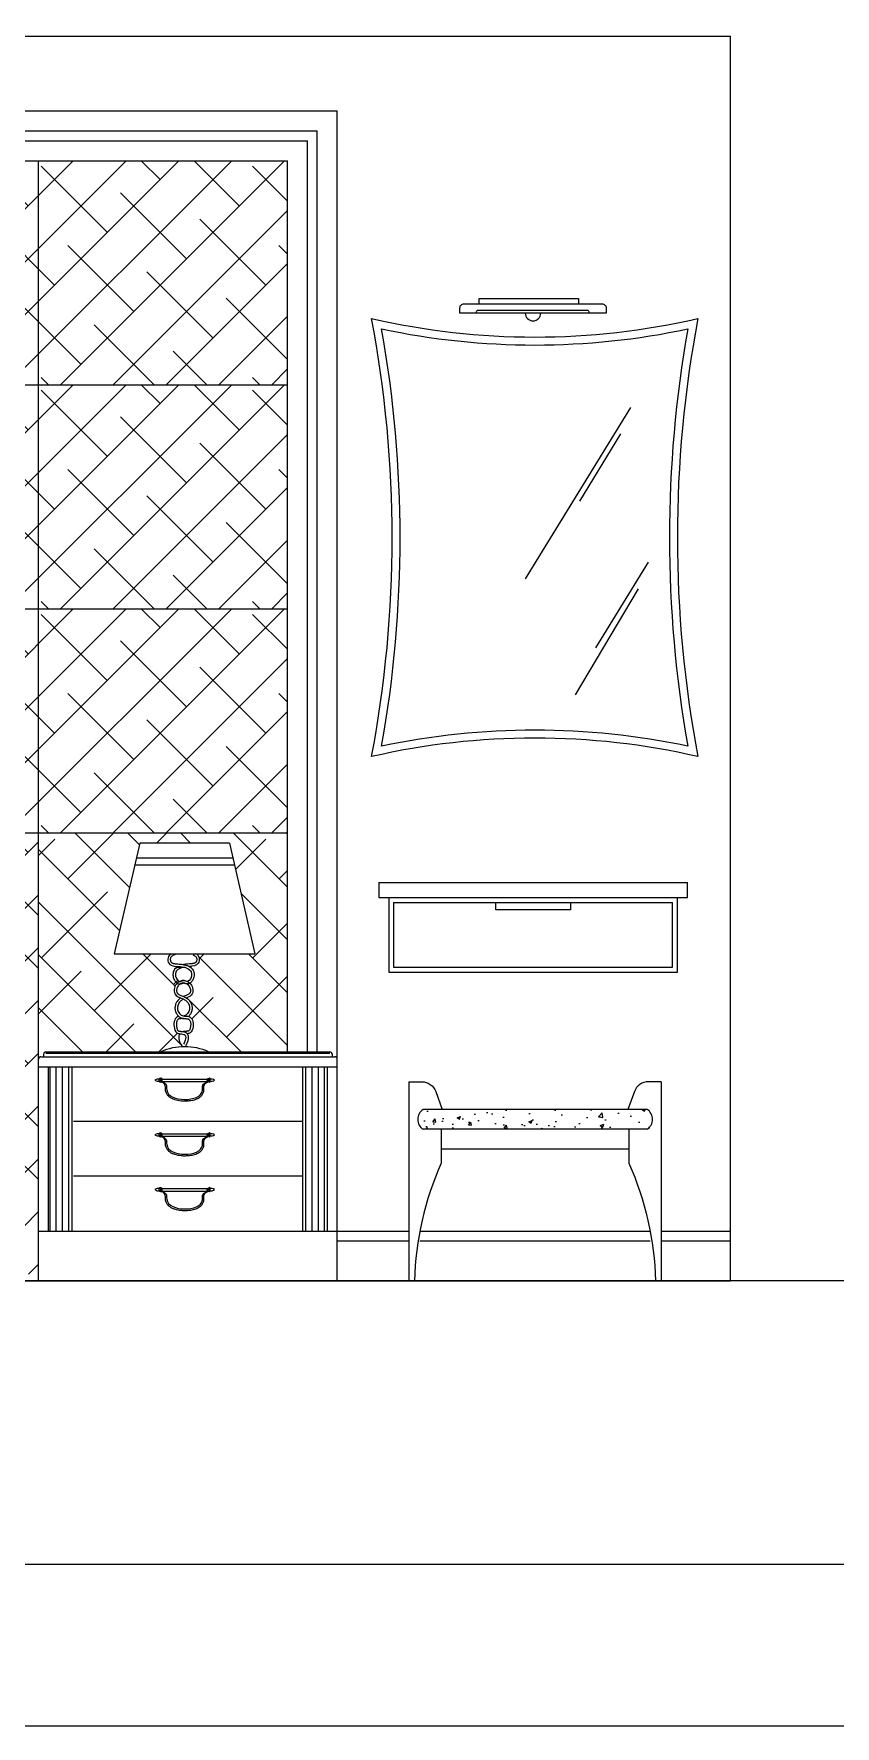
# Model space of a CAD drawing. Header units: inches. Extents: x 11.2 to 54.2, y 16.2 to 41.
# Drawn here: x 45.245 to 46.854, y 16.209 to 19.609 of the extents above; entities that cross this region are included whole.
import ezdxf

# ---------------------------------------------------------------- set-up
doc = ezdxf.new("R2010")
doc.units = ezdxf.units.IN
doc.header["$MEASUREMENT"] = 0
for name, color, linetype in [('02', 2, 'Continuous'), ('1', 1, 'Continuous'), ('4', 4, 'Continuous'), ('8', 8, 'Continuous'), ('kadrbm', 4, 'Continuous')]:
    doc.layers.add(name, color=color, linetype=linetype)
pattern_1 = [(45, (14.63289, 21.51771), (-0.053033, 0.053033), []), (135, (14.63289, 21.51771), (-0.15909903, 0.053033), [0.1875, -0.1125])]

# ---------------------------------------------------------------- blocks, each defined once
blk = doc.blocks.new('kadrbm')
at = {"layer": 'kadrbm', "color": 4}
blk.add_lwpolyline([(0, 0), (0, 24.7972), (21, 24.7972), (21, 0), (0, 0)], close=True, dxfattribs=at)
blk.add_lwpolyline([(20.6631, 0.3257), (20.6631, 24.4603), (0.3369, 24.4603), (0.3369, 0.3257), (20.6631, 0.3257)], dxfattribs=at)

msp = doc.modelspace()

# ---------------------------------------------------------------- hatches: boundary and pattern name
at = {"layer": '1'}
h = msp.add_hatch(dxfattribs=at)
h.set_pattern_fill('AR-CONC', color=256, scale=0.01, style=0)
h.set_pattern_definition([(50, (65.02078, 40.03695), (0.07172602, -0.00627521), [0.0075, -0.0825]), (355, (65.02078, 40.03695), (-0.01387513, 0.07521921), [0.006, -0.066]), (100.4514, (65.02676, 40.036426), (0.05785094, 0.06894395), [0.00637402, -0.07011421]), (46.1842, (65.02078, 40.05695), (0.1067241, -0.0165519), [0.01125, -0.12375]), (96.6356, (65.02968, 40.05557), (0.09346627, 0.0974118), [0.00956103, -0.1051713]), (351.1842, (65.02078, 40.05695), (0.0934662, 0.09741186), [0.009, -0.099]), (21, (65.03078, 40.05195), (0.0596907, -0.04026189), [0.0075, -0.0825]), (326, (65.03078, 40.05195), (0.02433153, 0.072515), [0.006, -0.066]), (71.4514, (65.035756, 40.04859), (0.08402226, 0.03225305), [0.00637402, -0.07011421]), (37.5, (65.020782, 40.036949), (0.001215986, 0.033289385), [0, -0.0652, 0, -0.067, 0, -0.06625]), (7.5, (65.02078, 40.03695), (0.026306954, 0.03944117), [0, -0.0382, 0, -0.0637, 0, -0.02525]), (327.5, (64.998482, 40.036949), (0.053382244, -0.002255487), [0, -0.025, 0, -0.078, 0, -0.1035]), (317.5, (64.98848, 40.03695), (0.05831862, 0.0100105), [0, -0.0325, 0, -0.0518, 0, -0.0735])])
h.paths.add_polyline_path([(46.4763, 17.4082, 0.548605), (46.4763, 17.4482), (46.0263, 17.4482, 0.530891), (46.0263, 17.4082)])
at = {"layer": '8'}
h = msp.add_hatch(dxfattribs=at)
h.set_pattern_fill('ANSI38', color=256, scale=0.6, style=0)
h.set_pattern_definition([(45, (14.63289, 21.96771), (-0.053033, 0.053033), []), (135, (14.63289, 21.96771), (-0.15909903, 0.053033), [0.1875, -0.1125])])
h.paths.add_polyline_path([(43.754, 19.3539), (43.754, 18.9039), (45.254, 18.9039), (45.254, 19.3539)])
h.paths.add_polyline_path([(45.254, 19.3539), (45.254, 18.9039), (45.754, 18.9039), (45.754, 19.3539)])
h.paths.add_polyline_path([(43.254, 19.3539), (43.254, 18.9039), (43.754, 18.9039), (43.754, 19.3539)])
h = msp.add_hatch(dxfattribs=at)
h.set_pattern_fill('ANSI38', color=256, scale=0.6, style=0)
h.set_pattern_definition(pattern_1)
h.paths.add_polyline_path([(43.754, 18.9039), (43.754, 18.4539), (45.254, 18.4539), (45.254, 18.9039)])
h.paths.add_polyline_path([(45.254, 18.9039), (45.254, 18.4539), (45.754, 18.4539), (45.754, 18.9039)])
h.paths.add_polyline_path([(43.254, 18.9039), (43.254, 18.4539), (43.754, 18.4539), (43.754, 18.9039)])
h = msp.add_hatch(dxfattribs=at)
h.set_pattern_fill('ANSI38', color=256, scale=0.6, style=0)
h.set_pattern_definition([(45, (14.63289, 21.06771), (-0.053033, 0.053033), []), (135, (14.63289, 21.06771), (-0.15909903, 0.053033), [0.1875, -0.1125])])
h.paths.add_polyline_path([(43.754, 18.4539), (43.754, 18.0039), (45.254, 18.0039), (45.254, 18.4539)])
h.paths.add_polyline_path([(45.254, 18.4539), (45.254, 18.0039), (45.754, 18.0039), (45.754, 18.4539)])
h.paths.add_polyline_path([(43.254, 18.4539), (43.254, 18.0039), (43.754, 18.0039), (43.754, 18.4539)])
h = msp.add_hatch(dxfattribs=at)
h.set_pattern_fill('ANSI38', color=256, scale=0.6, style=0)
h.set_pattern_definition(pattern_1)
edge = h.paths.add_edge_path()
edge.add_spline(control_points=[(44.0259, 17.6309), (44.026, 17.6332), (44.027, 17.6519), (44.0262, 17.6828), (44.1359, 17.6899), (44.2707, 17.6994), (44.3372, 17.6909), (44.4941, 17.6842), (44.4855, 17.6506), (44.4844, 17.6349), (44.4842, 17.6309)], knot_values=[81.97034, 81.97034, 81.97034, 81.97034, 88.200057, 131.492666, 155.02987, 382.749545, 695.379118, 728.972272, 762.972272, 775.118622, 775.118622, 775.118622, 775.118622], degree=3, periodic=0)
edge.add_line((44.4842, 17.6309), (44.5227, 17.6309))
edge.add_spline(control_points=[(44.5227, 17.6309), (44.5225, 17.6349), (44.5214, 17.6506), (44.5128, 17.6842), (44.6697, 17.6909), (44.7891, 17.6994), (44.871, 17.6899), (44.9807, 17.6828), (44.9799, 17.6519), (44.9809, 17.6332), (44.981, 17.6309)], knot_values=[81.97034, 81.97034, 81.97034, 81.97034, 94.11669, 128.11669, 161.709844, 474.339417, 702.059091, 725.596296, 768.888905, 775.118622, 775.118622, 775.118622, 775.118622], degree=3, periodic=0)
edge.add_line((44.981, 17.6309), (45.0729, 17.6309))
edge.add_line((45.0729, 17.6309), (45.1529, 17.5509))
edge.add_arc((45.1482, 17.5213), 0.03, 10.209, 80.9663, ccw=False)
edge.add_line((45.1778, 17.5266), (45.2114, 17.34))
edge.add_line((45.2114, 17.34), (45.2353, 17.1039))
edge.add_line((45.2353, 17.1039), (45.254, 17.1039))
edge.add_line((45.254, 17.1039), (45.254, 18.0039))
edge.add_line((45.254, 18.0039), (43.754, 18.0039))
edge.add_line((43.754, 18.0039), (43.754, 17.1039))
edge.add_line((43.754, 17.1039), (43.7716, 17.1039))
edge.add_line((43.7716, 17.1039), (43.7955, 17.34))
edge.add_line((43.7955, 17.34), (43.8291, 17.5266))
edge.add_arc((43.8587, 17.5213), 0.03, 99.0337, 169.791, ccw=False)
edge.add_line((43.8539, 17.5509), (43.9339, 17.6309))
edge.add_line((43.9339, 17.6309), (44.0259, 17.6309))

# ---------------------------------------------------------------- linework, layer by layer
at = {"layer": '02'}
for p, q in [((46.4427, 18.8585), (46.2315, 18.5142)), ((46.4227, 18.8052), (46.3405, 18.6697)), ((46.4783, 18.5475), (46.3727, 18.3754)), ((46.4583, 18.4942), (46.3316, 18.2809)), ((45.254, 17.9585), (45.2866, 17.991)), ((45.3131, 17.9115), (45.4055, 18.0039)), ((45.4368, 17.8938), (45.3267, 18.0039)), ((45.4576, 17.9833), (45.4058, 17.7607)), ((45.4568, 17.9798), (45.4328, 18.0039)), ((45.6377, 17.9833), (45.4576, 17.9833)), ((45.4909, 17.9833), (45.5115, 18.0039)), ((45.5595, 17.9833), (45.5389, 18.0039)), ((45.6377, 17.9833), (45.6886, 17.7607)), ((45.754, 17.8948), (45.6449, 18.0039)), ((45.6499, 17.9301), (45.7108, 17.991)), ((45.754, 18.0008), (45.751, 18.0039)), ((45.4168, 17.8078), (45.254, 17.9705)), ((45.6448, 17.9526), (45.4506, 17.9526)), ((45.6479, 17.9389), (45.4475, 17.9389)), ((45.7373, 17.9115), (45.754, 17.9282)), ((45.26, 17.7524), (45.3926, 17.885)), ((45.754, 17.7887), (45.6609, 17.8818)), ((45.5399, 17.5785), (45.254, 17.8644)), ((45.6843, 17.7524), (45.754, 17.8221)), ((45.4485, 17.5639), (45.254, 17.7584)), ((45.3661, 17.6463), (45.4805, 17.7607)), ((45.4058, 17.7607), (45.6886, 17.7607)), ((45.5284, 17.6961), (45.4638, 17.7607)), ((45.754, 17.5766), (45.5759, 17.7547)), ((45.5769, 17.751), (45.5866, 17.7607)), ((45.754, 17.6826), (45.6759, 17.7607)), ((45.254, 17.6403), (45.3396, 17.7259)), ((45.5484, 17.7332), (45.5317, 17.7332)), ((45.5594, 17.7335), (45.5616, 17.7357)), ((45.5616, 17.7332), (45.5597, 17.7332)), ((45.6313, 17.5933), (45.754, 17.716)), ((45.5252, 17.6993), (45.5333, 17.7074)), ((45.3425, 17.5639), (45.254, 17.6523)), ((45.6607, 17.5639), (45.5521, 17.6724)), ((45.5618, 17.6299), (45.6048, 17.6728)), ((45.3897, 17.5639), (45.4457, 17.6198)), ((45.4958, 17.5639), (45.5332, 17.6013)), ((45.269, 17.5609), (45.839, 17.5609)), ((45.2771, 17.2039), (45.2771, 17.5339)), ((45.2896, 17.2039), (45.2896, 17.5339)), ((45.3021, 17.2039), (45.3021, 17.5339)), ((45.3146, 17.2039), (45.3146, 17.5339)), ((45.5022, 17.5093), (45.5932, 17.5093)), ((45.7911, 17.2039), (45.7911, 17.5339)), ((45.8036, 17.2039), (45.8036, 17.5339)), ((45.8161, 17.2039), (45.8161, 17.5339)), ((45.8286, 17.2039), (45.8286, 17.5339)), ((45.5021, 17.5043), (45.5933, 17.5043)), ((45.5021, 17.3943), (45.5933, 17.3943)), ((45.5022, 17.3993), (45.5932, 17.3993)), ((45.5021, 17.2843), (45.5933, 17.2843)), ((45.5022, 17.2893), (45.5932, 17.2893)), ((45.854, 17.1839), (45.9978, 17.1839)), ((46.0201, 17.1839), (46.4824, 17.1839)), ((46.5047, 17.1839), (46.644, 17.1839))]:
    msp.add_line(p, q, dxfattribs=at)
msp.add_lwpolyline([(46.3598, 19.0476), (46.3598, 19.0501, 0.414214), (46.3566, 19.0533), (46.1364, 19.0533, 0.414214), (46.1332, 19.0501), (46.1332, 19.0476)], format="xyb", dxfattribs=at)
msp.add_lwpolyline([(45.9432, 18.1777, 0.088403), (45.9432, 19.0161, 0.105328), (46.5582, 19.0161, 0.088403), (46.5582, 18.1777, 0.105328)], format="xyb", close=True, dxfattribs=at)
for centre, radius, start, end in [((45.5477, 17.4575), 0.1167, 65.7073, 114.2927), ((45.494, 17.4998), 0.00955, 69.0492, 130.2371), ((45.494, 17.5144), 0.00955, 229.7629, 290.9508), ((45.6014, 17.4998), 0.00955, 49.7629, 110.9508), ((45.6014, 17.5144), 0.00955, 249.0492, 310.2371), ((45.494, 17.3898), 0.00955, 69.0492, 130.2371), ((45.494, 17.4044), 0.00955, 229.7629, 290.9508), ((45.6014, 17.3898), 0.00955, 49.7629, 110.9508), ((45.6014, 17.4044), 0.00955, 249.0492, 310.2371), ((45.494, 17.2798), 0.00955, 69.0492, 130.2371), ((45.494, 17.2944), 0.00955, 229.7629, 290.9508), ((45.6014, 17.2798), 0.00955, 49.7629, 110.9508), ((45.6014, 17.2944), 0.00955, 249.0492, 310.2371)]:
    msp.add_arc(centre, radius, start, end, dxfattribs=at)
for centre in [(45.4978, 17.5071), (45.4978, 17.3971), (45.4978, 17.2871)]:
    msp.add_ellipse(centre, major_axis=(0, 0.0047), ratio=0.287353, dxfattribs=at)
for centre, major_axis, ratio, start_param, end_param in [((45.4997, 17.5069), (-0.00001, 0.00346), 0.499816, 2.572703, 6.805763), ((45.5008, 17.5069), (0, 0.00386), 0.448757, 2.645237, 6.768924), ((45.4997, 17.3969), (-0.00001, 0.00346), 0.499816, 2.572703, 6.805763), ((45.5008, 17.3969), (0, 0.00386), 0.448757, 2.645237, 6.768924), ((45.4997, 17.2869), (-0.00001, 0.00346), 0.499816, 2.572703, 6.805763), ((45.5008, 17.2869), (0, 0.00386), 0.448757, 2.645237, 6.768924)]:
    msp.add_ellipse(centre, major_axis=major_axis, ratio=ratio, start_param=start_param, end_param=end_param, dxfattribs=at)
at = {"layer": '02', "extrusion": (0, 0, -1)}
for centre, major_axis, ratio, start_param, end_param in [((45.5946, 17.5069), (0, 0.00386), 0.448757, 2.645237, 6.768924), ((45.5957, 17.5069), (0.00001, 0.00346), 0.499816, 2.572703, 6.805763), ((45.5946, 17.3969), (0, 0.00386), 0.448757, 2.645237, 6.768924), ((45.5957, 17.3969), (0.00001, 0.00346), 0.499816, 2.572703, 6.805763), ((45.5946, 17.2869), (0, 0.00386), 0.448757, 2.645237, 6.768924), ((45.5957, 17.2869), (0.00001, 0.00346), 0.499816, 2.572703, 6.805763)]:
    msp.add_ellipse(centre, major_axis=major_axis, ratio=ratio, start_param=start_param, end_param=end_param, dxfattribs=at)
for centre in [(45.5976, 17.5071), (45.5976, 17.3971), (45.5976, 17.2871)]:
    msp.add_ellipse(centre, major_axis=(0, 0.0047), ratio=0.287353, dxfattribs=at)
at = {"layer": '02'}
for points, knots in [([(45.5196, 17.7607), (45.517, 17.7588), (45.5124, 17.7528), (45.5161, 17.734), (45.5409, 17.7373), (45.5671, 17.7269), (45.5571, 17.7019), (45.5439, 17.7092), (45.5324, 17.7035), (45.526, 17.6925), (45.5261, 17.6763), (45.5409, 17.6719), (45.5542, 17.6652), (45.5612, 17.6491), (45.5516, 17.637), (45.5456, 17.6358), (45.5453, 17.6357)], [114.621033, 114.621033, 114.621033, 114.621033, 124.12004, 135.44211, 162.810921, 185.967208, 203.984139, 211.098678, 225.556746, 236.765717, 249.050556, 267.657282, 275.909022, 294.238731, 311.372704, 312.363402, 312.363402, 312.363402, 312.363402]), ([(45.5286, 17.7593), (45.5286, 17.7593), (45.5285, 17.7593), (45.5278, 17.7591), (45.5272, 17.759), (45.5262, 17.7587), (45.5259, 17.7586), (45.5253, 17.7583), (45.525, 17.7582), (45.5241, 17.7577), (45.5236, 17.7574), (45.5222, 17.7565), (45.5214, 17.7558), (45.5202, 17.7544), (45.5197, 17.7537), (45.5192, 17.7526), (45.5191, 17.7523), (45.5189, 17.7517), (45.5189, 17.7515), (45.5188, 17.751), (45.5187, 17.7507), (45.5187, 17.7499), (45.5187, 17.7493), (45.5188, 17.7481), (45.5189, 17.7476), (45.5192, 17.7464), (45.5194, 17.7459), (45.5197, 17.7451), (45.5199, 17.7449), (45.5201, 17.7444), (45.5203, 17.7442), (45.5206, 17.7438), (45.5208, 17.7436), (45.5213, 17.7431), (45.5217, 17.7428), (45.5226, 17.7423), (45.5232, 17.7421), (45.5244, 17.7416), (45.5251, 17.7415), (45.5266, 17.7411), (45.5274, 17.741), (45.5299, 17.7406), (45.5317, 17.7405), (45.5355, 17.7402), (45.5375, 17.7401), (45.5407, 17.7397), (45.5418, 17.7396), (45.5451, 17.7391), (45.5473, 17.7387), (45.5517, 17.7375), (45.5538, 17.7367), (45.5573, 17.7349), (45.5586, 17.7341), (45.5611, 17.7321), (45.5623, 17.731), (45.5641, 17.7285), (45.5648, 17.7273), (45.5657, 17.725), (45.566, 17.724), (45.5663, 17.7223), (45.5664, 17.7216), (45.5665, 17.7202), (45.5666, 17.7195), (45.5665, 17.7172), (45.5663, 17.7157), (45.5656, 17.7126), (45.5651, 17.7111), (45.564, 17.7084), (45.5634, 17.7073), (45.5621, 17.7053), (45.5614, 17.7044), (45.5599, 17.703), (45.5592, 17.7024), (45.5576, 17.7014), (45.5566, 17.7009), (45.5552, 17.7005), (45.5547, 17.7004), (45.554, 17.7003), (45.5537, 17.7003), (45.5531, 17.7003), (45.5529, 17.7003), (45.5521, 17.7003), (45.5516, 17.7004), (45.5502, 17.7006), (45.5495, 17.7008), (45.5481, 17.7012), (45.5475, 17.7014), (45.5465, 17.7018), (45.546, 17.7019), (45.5455, 17.702), (45.5454, 17.702), (45.5452, 17.7021), (45.545, 17.7021), (45.5446, 17.7022), (45.5444, 17.7022), (45.5438, 17.7022), (45.5434, 17.7021), (45.5422, 17.702), (45.5414, 17.7017), (45.5398, 17.7011), (45.539, 17.7006), (45.5375, 17.6996), (45.5368, 17.699), (45.5354, 17.6977), (45.5349, 17.697), (45.5335, 17.6952), (45.5329, 17.694), (45.5322, 17.692), (45.532, 17.6913), (45.5316, 17.6899), (45.5315, 17.6891), (45.5313, 17.6874), (45.5313, 17.6864), (45.5315, 17.6847), (45.5317, 17.6839), (45.532, 17.683), (45.5321, 17.6828), (45.5323, 17.6825), (45.5324, 17.6823), (45.5325, 17.6821), (45.5326, 17.682), (45.5329, 17.6816), (45.5331, 17.6813), (45.5338, 17.6806), (45.5344, 17.6802), (45.5357, 17.6793), (45.5365, 17.6789), (45.5382, 17.678), (45.5391, 17.6776), (45.5413, 17.6767), (45.5427, 17.6761), (45.5456, 17.675), (45.547, 17.6744), (45.5499, 17.6729), (45.5513, 17.6721), (45.5533, 17.6707), (45.5538, 17.6703), (45.5548, 17.6694), (45.5553, 17.6689), (45.5567, 17.6675), (45.5575, 17.6664), (45.5595, 17.6635), (45.5606, 17.6614), (45.562, 17.6571), (45.5625, 17.6548), (45.5626, 17.6513), (45.5626, 17.6501), (45.5623, 17.6483), (45.5622, 17.6476), (45.5619, 17.6462), (45.5617, 17.6455), (45.561, 17.6435), (45.5604, 17.6423), (45.5588, 17.6394), (45.5577, 17.6378), (45.5559, 17.636), (45.5555, 17.6355), (45.555, 17.6351)], [106.203848, 106.203848, 106.203848, 106.203848, 106.309256, 106.309256, 108.837155, 108.837155, 110.114808, 110.114808, 111.39246, 111.39246, 113.947764, 113.947764, 117.924196, 117.924196, 121.900628, 121.900628, 123.560073, 123.560073, 124.805541, 124.805541, 126.051008, 126.051008, 128.541944, 128.541944, 131.032879, 131.032879, 133.545529, 133.545529, 135.024013, 135.024013, 136.681273, 136.681273, 138.338533, 138.338533, 141.222082, 141.222082, 144.105631, 144.105631, 146.989181, 146.989181, 149.87273, 149.87273, 154.962378, 154.962378, 160.052026, 160.052026, 162.656157, 162.656157, 167.864421, 167.864421, 173.072684, 173.072684, 176.663539, 176.663539, 180.254394, 180.254394, 183.17065, 183.17065, 185.370032, 185.370032, 186.75678, 186.75678, 188.143528, 188.143528, 191.28169, 191.28169, 194.419851, 194.419851, 197.058611, 197.058611, 199.221261, 199.221261, 200.991937, 200.991937, 202.762613, 202.762613, 203.540829, 203.540829, 204.003289, 204.003289, 204.46575, 204.46575, 205.390671, 205.390671, 207.119714, 207.119714, 208.848757, 208.848757, 210.5778, 210.5778, 211.090501, 211.090501, 212.115902, 212.115902, 213.141304, 213.141304, 215.192108, 215.192108, 218.693253, 218.693253, 222.194399, 222.194399, 225.695545, 225.695545, 229.19669, 229.19669, 234.560184, 234.560184, 237.335007, 237.335007, 240.109831, 240.109831, 243.733724, 243.733724, 247.357617, 247.357617, 248.719926, 248.719926, 249.671664, 249.671664, 250.623402, 250.623402, 252.526878, 252.526878, 255.664742, 255.664742, 258.802606, 258.802606, 261.94047, 261.94047, 266.130687, 266.130687, 270.320903, 270.320903, 274.511119, 274.511119, 276.064104, 276.064104, 277.617089, 277.617089, 280.723059, 280.723059, 285.922804, 285.922804, 291.122548, 291.122548, 293.669866, 293.669866, 295.183731, 295.183731, 296.697597, 296.697597, 299.725328, 299.725328, 303.929283, 303.929283, 305.254655, 305.254655, 305.254655, 305.254655]), ([(45.5646, 17.7586), (45.5647, 17.7585), (45.5648, 17.7585), (45.5653, 17.7583), (45.5656, 17.7582), (45.5665, 17.7577), (45.567, 17.7574), (45.5684, 17.7565), (45.5692, 17.7558), (45.5704, 17.7544), (45.5709, 17.7537), (45.5714, 17.7526), (45.5715, 17.7523), (45.5717, 17.7517), (45.5717, 17.7515), (45.5718, 17.751), (45.5719, 17.7507), (45.5719, 17.7499), (45.5719, 17.7493), (45.5718, 17.7481), (45.5717, 17.7476), (45.5714, 17.7464), (45.5712, 17.7459), (45.5709, 17.7451), (45.5708, 17.7449), (45.5705, 17.7444), (45.5703, 17.7442), (45.57, 17.7438), (45.5698, 17.7436), (45.5693, 17.7431), (45.5689, 17.7428), (45.568, 17.7423), (45.5674, 17.7421), (45.5662, 17.7416), (45.5655, 17.7415), (45.564, 17.7411), (45.5632, 17.741), (45.5607, 17.7406), (45.5589, 17.7405), (45.5551, 17.7402), (45.5531, 17.7401), (45.5499, 17.7397), (45.5488, 17.7396), (45.5469, 17.7393), (45.5461, 17.7392), (45.5453, 17.7391)], [109.595734, 109.595734, 109.595734, 109.595734, 110.114808, 110.114808, 111.39246, 111.39246, 113.947765, 113.947765, 117.924196, 117.924196, 121.900628, 121.900628, 123.560075, 123.560075, 124.805542, 124.805542, 126.05101, 126.05101, 128.541946, 128.541946, 131.032881, 131.032881, 133.545527, 133.545527, 135.024012, 135.024012, 136.681272, 136.681272, 138.338532, 138.338532, 141.222081, 141.222081, 144.10563, 144.10563, 146.989179, 146.989179, 149.872728, 149.872728, 154.962376, 154.962376, 160.052023, 160.052023, 162.656156, 162.656156, 164.564552, 164.564552, 164.564552, 164.564552]), ([(45.571, 17.7607), (45.5736, 17.7588), (45.5782, 17.7528), (45.575, 17.7367), (45.5642, 17.7359), (45.5565, 17.7353)], [120.742501, 120.742501, 120.742501, 120.742501, 130.241288, 141.563358, 161.821253, 161.821253, 161.821253, 161.821253]), ([(45.5316, 17.7338), (45.5313, 17.7336), (45.531, 17.7333), (45.5295, 17.7321), (45.5283, 17.731), (45.5265, 17.7285), (45.5258, 17.7273), (45.5249, 17.725), (45.5246, 17.724), (45.5243, 17.7223), (45.5242, 17.7216), (45.5241, 17.7202), (45.5241, 17.7195), (45.5241, 17.7172), (45.5243, 17.7157), (45.525, 17.7126), (45.5255, 17.7111), (45.5266, 17.7084), (45.5272, 17.7073), (45.5285, 17.7053), (45.5292, 17.7044), (45.5307, 17.703), (45.5314, 17.7024), (45.533, 17.7014), (45.534, 17.7009), (45.5354, 17.7005), (45.5359, 17.7004), (45.5366, 17.7003), (45.5369, 17.7003), (45.5375, 17.7003), (45.5377, 17.7003), (45.5385, 17.7003), (45.539, 17.7004), (45.5404, 17.7006), (45.5411, 17.7008), (45.5425, 17.7012), (45.5431, 17.7014), (45.5441, 17.7018), (45.5446, 17.7019), (45.5451, 17.702), (45.5452, 17.702), (45.5454, 17.7021), (45.5456, 17.7021), (45.546, 17.7022), (45.5462, 17.7022), (45.5468, 17.7022), (45.5472, 17.7021), (45.5484, 17.702), (45.5492, 17.7017), (45.5508, 17.7011), (45.5516, 17.7006), (45.5531, 17.6996), (45.5538, 17.699), (45.5552, 17.6977), (45.5557, 17.697), (45.5571, 17.6952), (45.5577, 17.694), (45.5584, 17.692), (45.5586, 17.6913), (45.559, 17.6899), (45.5591, 17.6891), (45.5593, 17.6874), (45.5593, 17.6864), (45.5591, 17.6847), (45.5589, 17.6839), (45.5586, 17.683), (45.5585, 17.6828), (45.5583, 17.6825), (45.5583, 17.6823), (45.5581, 17.6821), (45.558, 17.682), (45.5577, 17.6816), (45.5575, 17.6813), (45.5568, 17.6806), (45.5562, 17.6802), (45.5549, 17.6793), (45.5541, 17.6789), (45.5525, 17.678), (45.5515, 17.6776), (45.5493, 17.6767), (45.5479, 17.6761), (45.5461, 17.6754), (45.5457, 17.6752), (45.5453, 17.6751)], [175.822221, 175.822221, 175.822221, 175.822221, 176.66354, 176.66354, 180.254395, 180.254395, 183.17065, 183.17065, 185.37003, 185.37003, 186.756777, 186.756777, 188.143524, 188.143524, 191.281685, 191.281685, 194.419846, 194.419846, 197.058607, 197.058607, 199.221257, 199.221257, 200.991934, 200.991934, 202.762611, 202.762611, 203.540826, 203.540826, 204.003283, 204.003283, 204.46574, 204.46574, 205.390653, 205.390653, 207.119692, 207.119692, 208.84873, 208.84873, 210.577769, 210.577769, 211.090488, 211.090488, 212.115926, 212.115926, 213.141364, 213.141364, 215.192241, 215.192241, 218.693412, 218.693412, 222.194582, 222.194582, 225.695753, 225.695753, 229.196924, 229.196924, 234.560419, 234.560419, 237.335343, 237.335343, 240.110267, 240.110267, 243.734087, 243.734087, 247.357908, 247.357908, 248.720479, 248.720479, 249.672178, 249.672178, 250.623878, 250.623878, 252.527277, 252.527277, 255.665235, 255.665235, 258.803192, 258.803192, 261.94115, 261.94115, 266.13093, 266.13093, 267.262592, 267.262592, 267.262592, 267.262592]), ([(45.5422, 17.7332), (45.5356, 17.7313), (45.5246, 17.7242), (45.5335, 17.7019), (45.5467, 17.7092), (45.5582, 17.7035), (45.5646, 17.6925), (45.5645, 17.678), (45.5559, 17.674), (45.5512, 17.6721)], [174.175905, 174.175905, 174.175905, 174.175905, 192.088456, 210.105387, 217.219926, 231.677994, 242.886965, 255.171804, 269.338797, 269.338797, 269.338797, 269.338797]), ([(45.5394, 17.6721), (45.5389, 17.6718), (45.5384, 17.6714), (45.5373, 17.6707), (45.5368, 17.6703), (45.5358, 17.6694), (45.5353, 17.6689), (45.5339, 17.6675), (45.5331, 17.6664), (45.5311, 17.6635), (45.5301, 17.6615), (45.5286, 17.6571), (45.5281, 17.6548), (45.528, 17.6513), (45.528, 17.6502), (45.5283, 17.6483), (45.5284, 17.6476), (45.5287, 17.6462), (45.5289, 17.6455), (45.5296, 17.6436), (45.5302, 17.6423), (45.5318, 17.6394), (45.5329, 17.6378), (45.5356, 17.635), (45.5371, 17.6338), (45.5394, 17.6325), (45.5401, 17.6321), (45.5415, 17.6316), (45.5422, 17.6313), (45.5433, 17.631), (45.5436, 17.631), (45.5443, 17.6308), (45.5447, 17.6308), (45.5457, 17.6306), (45.5463, 17.6306), (45.548, 17.6305), (45.549, 17.6305), (45.5508, 17.6305), (45.5516, 17.6305), (45.553, 17.6304), (45.5535, 17.6303), (45.5542, 17.6302), (45.5544, 17.6301), (45.5546, 17.6301), (45.5547, 17.63), (45.5549, 17.6299), (45.555, 17.6299), (45.5554, 17.6296), (45.5556, 17.6295), (45.5564, 17.6288), (45.5569, 17.6283), (45.5578, 17.6269), (45.5582, 17.6262), (45.5589, 17.6247), (45.5591, 17.6239), (45.5595, 17.6224), (45.5596, 17.6215), (45.5597, 17.6198), (45.5597, 17.6188), (45.5596, 17.6173), (45.5595, 17.6168), (45.5594, 17.6156), (45.5593, 17.6149), (45.5591, 17.6137), (45.559, 17.613), (45.5587, 17.6114), (45.5584, 17.6104), (45.5578, 17.6088), (45.5575, 17.608), (45.5569, 17.6071), (45.5567, 17.6068), (45.5564, 17.6065), (45.5562, 17.6064), (45.5561, 17.6062), (45.556, 17.6062), (45.5558, 17.6061), (45.5558, 17.6061), (45.5554, 17.6059), (45.5551, 17.6058), (45.5543, 17.6056), (45.5539, 17.6054), (45.5527, 17.6053), (45.5521, 17.6052), (45.5508, 17.605), (45.55, 17.605), (45.5485, 17.6048), (45.5476, 17.6047), (45.5463, 17.6046), (45.5458, 17.6045), (45.5453, 17.6044)], [273.018356, 273.018356, 273.018356, 273.018356, 274.510489, 274.510489, 276.063181, 276.063181, 277.615873, 277.615873, 280.721257, 280.721257, 285.921053, 285.921053, 291.120849, 291.120849, 293.667498, 293.667498, 295.181592, 295.181592, 296.695687, 296.695687, 299.723875, 299.723875, 303.927971, 303.927971, 308.132068, 308.132068, 309.640977, 309.640977, 311.237915, 311.237915, 311.987526, 311.987526, 312.737138, 312.737138, 314.236361, 314.236361, 316.851827, 316.851827, 319.467293, 319.467293, 322.082759, 322.082759, 323.287723, 323.287723, 324.154038, 324.154038, 325.020352, 325.020352, 326.752981, 326.752981, 330.113971, 330.113971, 333.474961, 333.474961, 336.835951, 336.835951, 340.19694, 340.19694, 343.55793, 343.55793, 345.364232, 345.364232, 347.337463, 347.337463, 349.310694, 349.310694, 352.608363, 352.608363, 355.906032, 355.906032, 358.103707, 358.103707, 359.463684, 359.463684, 360.29394, 360.29394, 361.124196, 361.124196, 363.114013, 363.114013, 365.103831, 365.103831, 367.093648, 367.093648, 369.083465, 369.083465, 371.073282, 371.073282, 372.234378, 372.234378, 372.234378, 372.234378]), ([(45.5453, 17.6696), (45.5433, 17.6687), (45.5362, 17.6646), (45.5294, 17.6491), (45.542, 17.6332), (45.5564, 17.6371), (45.5648, 17.6267), (45.565, 17.6148), (45.5616, 17.6018), (45.5549, 17.6005), (45.5527, 17.6002)], [275.432758, 275.432758, 275.432758, 275.432758, 282.03027, 300.359979, 317.493952, 329.894392, 339.235888, 352.440217, 366.330787, 372.56457, 372.56457, 372.56457, 372.56457]), ([(45.5356, 17.6351), (45.535, 17.635), (45.5316, 17.634), (45.5258, 17.6267), (45.5256, 17.6148), (45.529, 17.6017), (45.5394, 17.5998), (45.5509, 17.5996), (45.5495, 17.5876), (45.5469, 17.5816), (45.5453, 17.5795)], [322.011843, 322.011843, 322.011843, 322.011843, 323.773144, 333.11464, 346.318969, 360.209539, 366.781568, 377.338024, 387.713462, 395.592473, 395.592473, 395.592473, 395.592473]), ([(45.5453, 17.6307), (45.5447, 17.6306), (45.5442, 17.6306), (45.5426, 17.6305), (45.5416, 17.6305), (45.5398, 17.6305), (45.539, 17.6305), (45.5376, 17.6304), (45.5371, 17.6303), (45.5364, 17.6302), (45.5362, 17.6301), (45.536, 17.6301), (45.5359, 17.63), (45.5357, 17.6299), (45.5356, 17.6299), (45.5352, 17.6297), (45.535, 17.6295), (45.5343, 17.6289), (45.5338, 17.6283), (45.5328, 17.627), (45.5324, 17.6263), (45.5318, 17.6248), (45.5315, 17.624), (45.5311, 17.6225), (45.531, 17.6216), (45.5309, 17.6199), (45.5309, 17.619), (45.531, 17.6174), (45.5311, 17.6169), (45.5312, 17.6156), (45.5313, 17.6149), (45.5315, 17.6136), (45.5316, 17.613), (45.532, 17.6114), (45.5322, 17.6104), (45.5328, 17.6087), (45.5331, 17.608), (45.5337, 17.6071), (45.5339, 17.6068), (45.5342, 17.6065), (45.5344, 17.6064), (45.5345, 17.6062), (45.5346, 17.6062), (45.5347, 17.6061), (45.5348, 17.6061), (45.5351, 17.6059), (45.5354, 17.6058), (45.5362, 17.6056), (45.5367, 17.6055), (45.5378, 17.6053), (45.5384, 17.6052), (45.5397, 17.6051), (45.5404, 17.605), (45.542, 17.6048), (45.5428, 17.6048), (45.5444, 17.6045), (45.5453, 17.6044), (45.5471, 17.6039), (45.548, 17.6037), (45.5495, 17.6029), (45.5501, 17.6026), (45.5511, 17.6019), (45.5515, 17.6016), (45.5521, 17.6009), (45.5525, 17.6005), (45.553, 17.5997), (45.5533, 17.5994), (45.5539, 17.5982), (45.5541, 17.5975), (45.5545, 17.596), (45.5546, 17.5953), (45.5548, 17.5939), (45.5548, 17.5932), (45.5547, 17.5912), (45.5546, 17.5899), (45.5542, 17.5879), (45.554, 17.5871), (45.5537, 17.5858), (45.5535, 17.5851), (45.5531, 17.5839), (45.5529, 17.5832), (45.5522, 17.5814), (45.5516, 17.5802), (45.5504, 17.578), (45.5497, 17.577), (45.549, 17.5761)], [312.96731, 312.96731, 312.96731, 312.96731, 314.244048, 314.244048, 316.859404, 316.859404, 319.47476, 319.47476, 322.090115, 322.090115, 323.299435, 323.299435, 324.142567, 324.142567, 324.9857, 324.9857, 326.671964, 326.671964, 330.016991, 330.016991, 333.362018, 333.362018, 336.707046, 336.707046, 340.052073, 340.052073, 343.3971, 343.3971, 345.302768, 345.302768, 347.338494, 347.338494, 349.37422, 349.37422, 352.659805, 352.659805, 355.945391, 355.945391, 358.137644, 358.137644, 359.430974, 359.430974, 360.240761, 360.240761, 361.050549, 361.050549, 363.024365, 363.024365, 364.998182, 364.998182, 366.971998, 366.971998, 368.945815, 368.945815, 370.919631, 370.919631, 372.893448, 372.893448, 374.867264, 374.867264, 376.139596, 376.139596, 376.954778, 376.954778, 377.716982, 377.716982, 378.479186, 378.479186, 379.895926, 379.895926, 381.312665, 381.312665, 382.729404, 382.729404, 385.528548, 385.528548, 387.162428, 387.162428, 388.690273, 388.690273, 390.218117, 390.218117, 393.273806, 393.273806, 395.989199, 395.989199, 395.989199, 395.989199]), ([(45.5379, 17.6002), (45.5379, 17.6002), (45.5379, 17.6002), (45.5377, 17.5999), (45.5375, 17.5996), (45.5369, 17.5985), (45.5366, 17.5978), (45.5362, 17.5964), (45.536, 17.5957), (45.5359, 17.5943), (45.5358, 17.5936), (45.5358, 17.5916), (45.536, 17.5904), (45.5363, 17.5881), (45.5366, 17.5872), (45.5369, 17.5857), (45.5371, 17.5852), (45.5374, 17.5841), (45.5376, 17.5836), (45.5382, 17.582), (45.5386, 17.581), (45.5398, 17.5786), (45.5407, 17.5772), (45.5422, 17.5753), (45.5428, 17.5747), (45.5434, 17.5741)], [377.650713, 377.650713, 377.650713, 377.650713, 377.671372, 377.671372, 378.287433, 378.287433, 379.6663, 379.6663, 381.045166, 381.045166, 382.424032, 382.424032, 385.138632, 385.138632, 387.289308, 387.289308, 388.563891, 388.563891, 389.838473, 389.838473, 392.387639, 392.387639, 396.076631, 396.076631, 397.979992, 397.979992, 397.979992, 397.979992]), ([(45.5017, 17.5036), (45.5021, 17.5034), (45.5025, 17.5033), (45.5036, 17.5028), (45.504, 17.5021), (45.5051, 17.5011), (45.5051, 17.5005), (45.5062, 17.4998), (45.5066, 17.4991), (45.5071, 17.4976), (45.5072, 17.4974), (45.5074, 17.4974), (45.5077, 17.4966), (45.5078, 17.496), (45.5079, 17.4957), (45.5081, 17.4947), (45.5082, 17.4938), (45.5082, 17.4919), (45.5082, 17.4909), (45.5083, 17.4893), (45.5083, 17.4887), (45.5084, 17.4876), (45.5085, 17.4872), (45.5086, 17.4863), (45.5087, 17.4858), (45.509, 17.4845), (45.5093, 17.4836), (45.5103, 17.4809), (45.5112, 17.4793), (45.5135, 17.4763), (45.5149, 17.4749), (45.5179, 17.4726), (45.5196, 17.4715), (45.5231, 17.4697), (45.525, 17.4689), (45.5312, 17.4669), (45.5358, 17.466), (45.5433, 17.4653), (45.5461, 17.4652), (45.5517, 17.4653), (45.5544, 17.4655), (45.5607, 17.4662), (45.5641, 17.4668), (45.5705, 17.4687), (45.5734, 17.47), (45.5778, 17.4726), (45.5794, 17.4738), (45.5822, 17.4766), (45.5833, 17.4782), (45.5851, 17.4817), (45.5858, 17.4836), (45.5861, 17.4862), (45.5862, 17.4867), (45.5862, 17.4877), (45.5862, 17.4882), (45.5862, 17.4897), (45.5862, 17.4907), (45.5862, 17.4924), (45.5862, 17.4932), (45.586, 17.4943), (45.5861, 17.4947), (45.5861, 17.4954), (45.5862, 17.4955), (45.5863, 17.4958), (45.5864, 17.4959), (45.5866, 17.4963), (45.5864, 17.4967), (45.5871, 17.4973), (45.5872, 17.4976), (45.5876, 17.4988), (45.5882, 17.4998), (45.5902, 17.5012), (45.5916, 17.5024), (45.5931, 17.5031), (45.5935, 17.5033), (45.5938, 17.5034)], [0, 0, 0, 0, 1.151224, 1.151224, 3.453671, 3.453671, 5.998117, 5.998117, 8.542563, 8.542563, 9.985548, 9.985548, 11.428532, 11.428532, 12.871517, 12.871517, 15.757436, 15.757436, 18.643355, 18.643355, 20.146326, 20.146326, 21.335255, 21.335255, 22.524183, 22.524183, 24.90204, 24.90204, 30.047196, 30.047196, 35.192351, 35.192351, 40.337506, 40.337506, 45.482662, 45.482662, 56.451045, 56.451045, 62.775339, 62.775339, 69.099632, 69.099632, 77.210466, 77.210466, 85.3213, 85.3213, 90.618261, 90.618261, 95.915222, 95.915222, 101.212183, 101.212183, 102.515526, 102.515526, 103.818868, 103.818868, 106.517278, 106.517278, 109.215688, 109.215688, 111.147732, 111.147732, 112.022625, 112.022625, 112.897518, 112.897518, 115.015374, 115.015374, 117.133229, 117.133229, 119.251085, 119.251085, 122.838921, 122.838921, 123.885454, 123.885454, 123.885454, 123.885454]), ([(45.5018, 17.504), (45.5052, 17.5024), (45.5121, 17.4992), (45.5088, 17.4755), (45.5467, 17.4628), (45.5863, 17.4746), (45.5819, 17.4986), (45.5895, 17.5019), (45.5936, 17.5038)], [0, 0, 0, 0, 10.155739, 20.552946, 61.599796, 101.718246, 111.830188, 123.748324, 123.748324, 123.748324, 123.748324]), ([(45.5017, 17.3936), (45.5021, 17.3934), (45.5025, 17.3933), (45.5036, 17.3928), (45.504, 17.3921), (45.5051, 17.3911), (45.5051, 17.3905), (45.5062, 17.3898), (45.5066, 17.3891), (45.5071, 17.3876), (45.5072, 17.3874), (45.5074, 17.3874), (45.5077, 17.3866), (45.5078, 17.386), (45.5079, 17.3857), (45.5081, 17.3847), (45.5082, 17.3838), (45.5082, 17.3819), (45.5082, 17.3809), (45.5083, 17.3793), (45.5083, 17.3787), (45.5084, 17.3776), (45.5085, 17.3772), (45.5086, 17.3763), (45.5087, 17.3758), (45.509, 17.3745), (45.5093, 17.3736), (45.5103, 17.3709), (45.5112, 17.3693), (45.5135, 17.3663), (45.5149, 17.3649), (45.5179, 17.3626), (45.5196, 17.3615), (45.5231, 17.3597), (45.525, 17.3589), (45.5312, 17.3569), (45.5358, 17.356), (45.5433, 17.3553), (45.5461, 17.3552), (45.5517, 17.3553), (45.5544, 17.3555), (45.5607, 17.3562), (45.5641, 17.3568), (45.5705, 17.3587), (45.5734, 17.36), (45.5778, 17.3626), (45.5794, 17.3638), (45.5822, 17.3666), (45.5833, 17.3682), (45.5851, 17.3717), (45.5858, 17.3736), (45.5861, 17.3762), (45.5862, 17.3767), (45.5862, 17.3777), (45.5862, 17.3782), (45.5862, 17.3797), (45.5862, 17.3807), (45.5862, 17.3824), (45.5862, 17.3832), (45.586, 17.3843), (45.5861, 17.3847), (45.5861, 17.3854), (45.5862, 17.3855), (45.5863, 17.3858), (45.5864, 17.3859), (45.5866, 17.3863), (45.5864, 17.3867), (45.5871, 17.3873), (45.5872, 17.3876), (45.5876, 17.3888), (45.5882, 17.3898), (45.5902, 17.3912), (45.5916, 17.3924), (45.5931, 17.3931), (45.5935, 17.3933), (45.5938, 17.3934)], [0, 0, 0, 0, 1.151224, 1.151224, 3.453671, 3.453671, 5.998117, 5.998117, 8.542563, 8.542563, 9.985548, 9.985548, 11.428532, 11.428532, 12.871517, 12.871517, 15.757436, 15.757436, 18.643355, 18.643355, 20.146326, 20.146326, 21.335255, 21.335255, 22.524183, 22.524183, 24.90204, 24.90204, 30.047196, 30.047196, 35.192351, 35.192351, 40.337506, 40.337506, 45.482662, 45.482662, 56.451045, 56.451045, 62.775339, 62.775339, 69.099632, 69.099632, 77.210466, 77.210466, 85.3213, 85.3213, 90.618261, 90.618261, 95.915222, 95.915222, 101.212183, 101.212183, 102.515526, 102.515526, 103.818868, 103.818868, 106.517278, 106.517278, 109.215688, 109.215688, 111.147732, 111.147732, 112.022625, 112.022625, 112.897518, 112.897518, 115.015374, 115.015374, 117.133229, 117.133229, 119.251085, 119.251085, 122.838921, 122.838921, 123.885454, 123.885454, 123.885454, 123.885454]), ([(45.5018, 17.394), (45.5052, 17.3924), (45.5121, 17.3892), (45.5088, 17.3655), (45.5467, 17.3528), (45.5863, 17.3646), (45.5819, 17.3886), (45.5895, 17.3919), (45.5936, 17.3938)], [0, 0, 0, 0, 10.155739, 20.552946, 61.599796, 101.718246, 111.830188, 123.748324, 123.748324, 123.748324, 123.748324]), ([(45.5017, 17.2836), (45.5021, 17.2834), (45.5025, 17.2833), (45.5036, 17.2828), (45.504, 17.2821), (45.5051, 17.2811), (45.5051, 17.2805), (45.5062, 17.2798), (45.5066, 17.2791), (45.5071, 17.2776), (45.5072, 17.2774), (45.5074, 17.2774), (45.5077, 17.2766), (45.5078, 17.276), (45.5079, 17.2757), (45.5081, 17.2747), (45.5082, 17.2738), (45.5082, 17.2719), (45.5082, 17.2709), (45.5083, 17.2693), (45.5083, 17.2687), (45.5084, 17.2676), (45.5085, 17.2672), (45.5086, 17.2663), (45.5087, 17.2658), (45.509, 17.2645), (45.5093, 17.2636), (45.5103, 17.2609), (45.5112, 17.2593), (45.5135, 17.2563), (45.5149, 17.2549), (45.5179, 17.2526), (45.5196, 17.2515), (45.5231, 17.2497), (45.525, 17.2489), (45.5312, 17.2469), (45.5358, 17.246), (45.5433, 17.2453), (45.5461, 17.2452), (45.5517, 17.2453), (45.5544, 17.2455), (45.5607, 17.2462), (45.5641, 17.2468), (45.5705, 17.2487), (45.5734, 17.25), (45.5778, 17.2526), (45.5794, 17.2538), (45.5822, 17.2566), (45.5833, 17.2582), (45.5851, 17.2617), (45.5858, 17.2636), (45.5861, 17.2662), (45.5862, 17.2667), (45.5862, 17.2677), (45.5862, 17.2682), (45.5862, 17.2697), (45.5862, 17.2707), (45.5862, 17.2724), (45.5862, 17.2732), (45.586, 17.2743), (45.5861, 17.2747), (45.5861, 17.2754), (45.5862, 17.2755), (45.5863, 17.2758), (45.5864, 17.2759), (45.5866, 17.2763), (45.5864, 17.2767), (45.5871, 17.2773), (45.5872, 17.2776), (45.5876, 17.2788), (45.5882, 17.2798), (45.5902, 17.2812), (45.5916, 17.2824), (45.5931, 17.2831), (45.5935, 17.2833), (45.5938, 17.2834)], [0, 0, 0, 0, 1.151224, 1.151224, 3.453671, 3.453671, 5.998117, 5.998117, 8.542563, 8.542563, 9.985548, 9.985548, 11.428532, 11.428532, 12.871517, 12.871517, 15.757436, 15.757436, 18.643355, 18.643355, 20.146326, 20.146326, 21.335255, 21.335255, 22.524183, 22.524183, 24.90204, 24.90204, 30.047196, 30.047196, 35.192351, 35.192351, 40.337506, 40.337506, 45.482662, 45.482662, 56.451045, 56.451045, 62.775339, 62.775339, 69.099632, 69.099632, 77.210466, 77.210466, 85.3213, 85.3213, 90.618261, 90.618261, 95.915222, 95.915222, 101.212183, 101.212183, 102.515526, 102.515526, 103.818868, 103.818868, 106.517278, 106.517278, 109.215688, 109.215688, 111.147732, 111.147732, 112.022625, 112.022625, 112.897518, 112.897518, 115.015374, 115.015374, 117.133229, 117.133229, 119.251085, 119.251085, 122.838921, 122.838921, 123.885454, 123.885454, 123.885454, 123.885454]), ([(45.5018, 17.284), (45.5052, 17.2824), (45.5121, 17.2792), (45.5088, 17.2555), (45.5467, 17.2428), (45.5863, 17.2546), (45.5819, 17.2786), (45.5895, 17.2819), (45.5936, 17.2838)], [0, 0, 0, 0, 10.155739, 20.552946, 61.599796, 101.718246, 111.830188, 123.748324, 123.748324, 123.748324, 123.748324])]:
    msp.add_open_spline(points, degree=3, knots=knots, dxfattribs=at)
at = {"layer": '1'}
for p, q in [((40.554, 19.6039), (46.644, 19.6039)), ((46.644, 17.1039), (46.644, 19.6039)), ((43.154, 19.4539), (45.854, 19.4539)), ((45.854, 17.1039), (45.854, 19.4539)), ((43.194, 19.4139), (45.814, 19.4139)), ((45.814, 17.5639), (45.814, 19.4139)), ((43.214, 19.3939), (45.794, 19.3939)), ((45.794, 17.5639), (45.794, 19.3939)), ((43.254, 19.3539), (45.754, 19.3539)), ((45.254, 17.1039), (45.254, 19.3539)), ((45.754, 17.5639), (45.754, 19.3539)), ((43.254, 18.9039), (45.754, 18.9039)), ((43.254, 18.4539), (45.754, 18.4539)), ((43.254, 18.0039), (45.754, 18.0039)), ((45.9373, 17.9039), (46.5573, 17.9039)), ((45.9373, 17.9039), (45.9373, 17.8739)), ((46.5573, 17.8739), (46.5573, 17.9039)), ((45.9373, 17.8739), (46.5573, 17.8739)), ((45.9573, 17.8739), (45.9573, 17.7239)), ((45.9673, 17.8639), (45.9673, 17.7339)), ((45.9673, 17.8639), (46.5273, 17.8639)), ((46.5273, 17.7339), (46.5273, 17.8639)), ((46.5373, 17.7239), (46.5373, 17.8739)), ((45.9573, 17.7239), (46.5373, 17.7239)), ((45.9673, 17.7339), (46.5273, 17.7339)), ((45.259, 17.5539), (45.849, 17.5539)), ((45.264, 17.5589), (45.264, 17.5539)), ((45.269, 17.5639), (45.839, 17.5639)), ((45.844, 17.5589), (45.844, 17.5539)), ((45.254, 17.5339), (45.854, 17.5339)), ((45.274, 17.2039), (45.274, 17.5339)), ((45.3216, 17.2039), (45.3216, 17.5339)), ((45.784, 17.5339), (45.784, 17.2039)), ((45.834, 17.5339), (45.834, 17.2039)), ((45.9978, 17.5039), (45.9978, 17.1039)), ((46.5047, 17.5039), (46.5047, 17.1039)), ((46.4763, 17.4482), (46.0263, 17.4482)), ((45.784, 17.4239), (45.324, 17.4239)), ((46.4763, 17.4082), (46.0263, 17.4082)), ((46.4397, 17.3682), (46.0628, 17.3682)), ((45.784, 17.3139), (45.324, 17.3139)), ((45.254, 17.2039), (45.9978, 17.2039)), ((46.0201, 17.2039), (46.4824, 17.2039)), ((46.5047, 17.2039), (46.644, 17.2039)), ((40.554, 17.1039), (46.644, 17.1039))]:
    msp.add_line(p, q, dxfattribs=at)
for points in [[(46.139, 19.0664), (46.139, 19.0771), (46.3383, 19.0771), (46.3383, 19.0664)], [(46.3223, 17.8639), (46.3223, 17.8489), (46.1723, 17.8489), (46.1723, 17.8639)]]:
    msp.add_lwpolyline(points, dxfattribs=at)
for points in [[(45.9231, 18.1569, 0.09351), (45.9231, 19.0369, 0.113643), (46.5783, 19.0369, 0.09351), (46.5783, 18.1569, 0.113643)], [(46.394, 19.0476), (46.1005, 19.0476), (46.1005, 19.0584, -0.414214), (46.1085, 19.0664), (46.386, 19.0664, -0.414214), (46.394, 19.0584)]]:
    msp.add_lwpolyline(points, format="xyb", close=True, dxfattribs=at)
for points in [[(45.9978, 17.5039), (46.0236, 17.5039, -0.315035), (46.0518, 17.4841), (46.0649, 17.4482)], [(46.5047, 17.5039), (46.479, 17.5039, 0.315035), (46.4508, 17.4841), (46.4377, 17.4482)], [(46.0628, 17.4082), (46.0628, 17.3405, 0.096973), (46.0091, 17.1039)], [(46.4397, 17.4082), (46.4397, 17.3405, -0.096973), (46.4934, 17.1039)]]:
    msp.add_lwpolyline(points, format="xyb", dxfattribs=at)
for centre, radius, start, end in [((46.2472, 19.0476), 0.0155, 180, 0), ((45.259, 17.5489), 0.005, 90, 180), ((45.269, 17.5589), 0.005, 90, 180), ((45.839, 17.5589), 0.005, 0, 90), ((45.849, 17.5489), 0.005, 0, 90), ((46.0398, 17.4282), 0.0241, 124.0732, 235.9268), ((46.4635, 17.4282), 0.0237, 302.5012, 57.4988)]:
    msp.add_arc(centre, radius, start, end, dxfattribs=at)
at = {"layer": '4'}
msp.add_line((53.8184, 17.1039), (33.4922, 17.1039), dxfattribs=at)

# ---------------------------------------------------------------- block references
at = {"layer": 'kadrbm'}
msp.add_blockref('kadrbm', (33.1553, 16.2093), dxfattribs=at)

doc.saveas('drawing.dxf')
